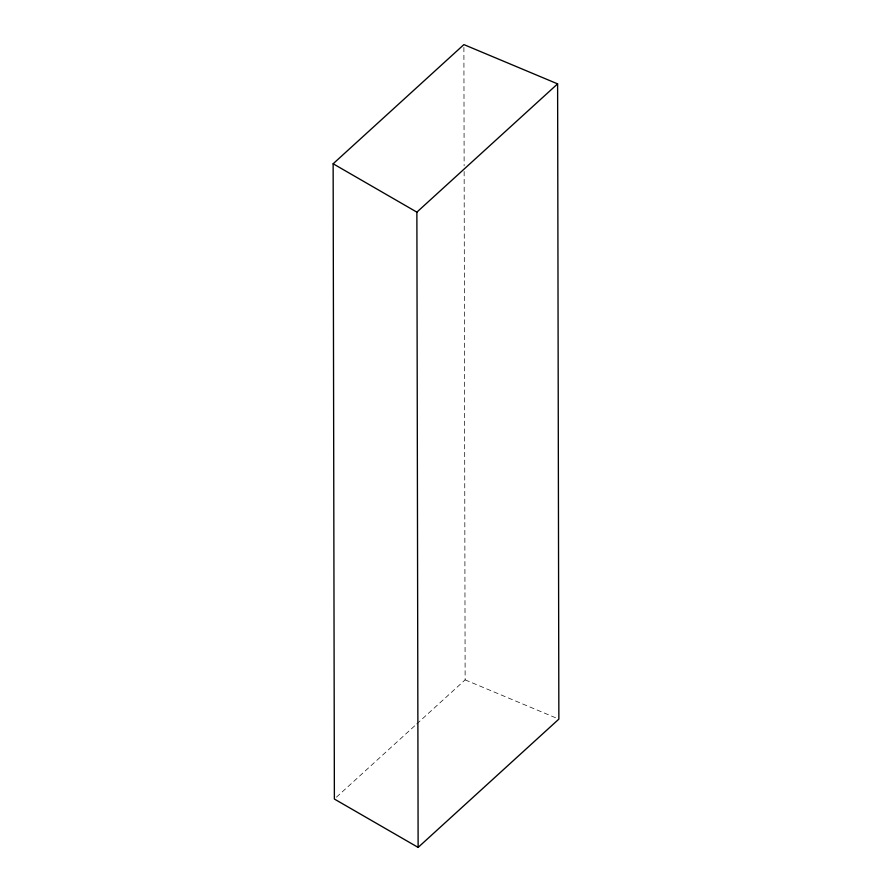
<?xml version="1.0" encoding="UTF-8"?>
<svg xmlns="http://www.w3.org/2000/svg" width="892" height="892" viewBox="0 0 892 892"><rect width="100%" height="100%" fill="white"/><g stroke="black" fill="none" stroke-linecap="round" stroke-linejoin="round"><path stroke-width="0.67" stroke-dasharray="4.46 3.34" d="M336.44 797.158L415.717 724.906M416.742 723.969L465.133 679.86L464.141 171.375M465.133 679.86L556.296 718.049M463.896 47.388L464.13 165.8"/><path stroke-width="1.34" d="M333.14 163.771L463.896 44.6L557.611 83.87L558.86 719.119L418.125 847.4L334.377 799.042L333.14 163.771L416.876 212.14L418.125 847.4M416.876 212.14L557.611 83.87"/></g></svg>
